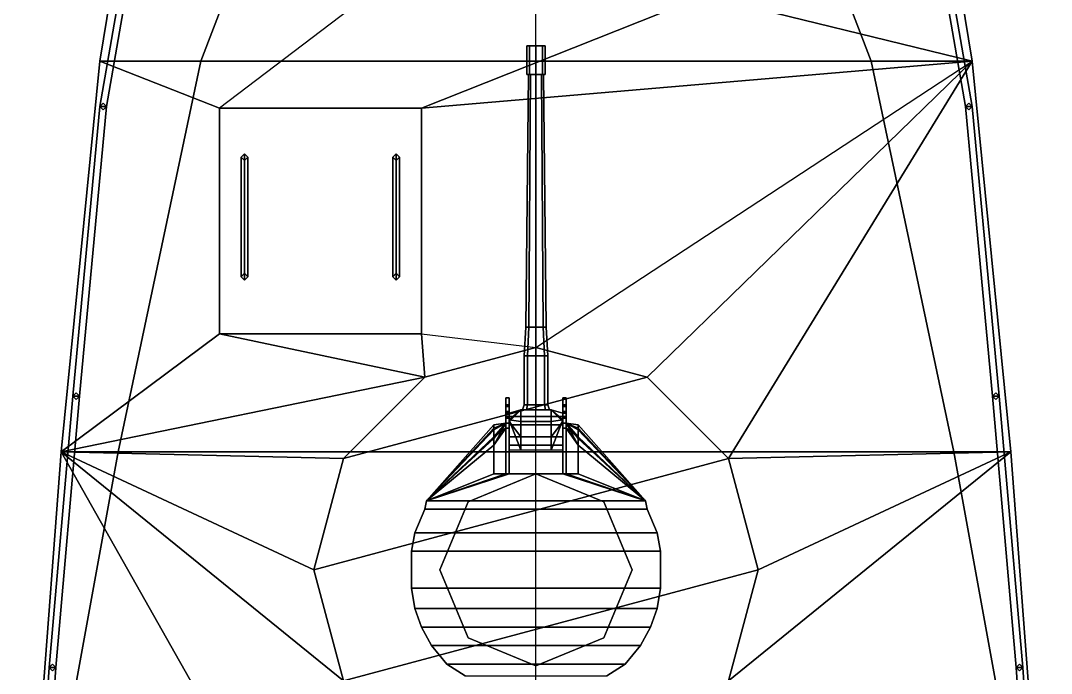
# Model space of a CAD drawing. Header units: millimetres. Extents: x -3.3 to 3.3, y -16.4 to 28.9.
# Drawn here: x -3.06 to 3.06, y 7.71 to 11.59 of the extents above; entities that cross this region are included whole.
import ezdxf

# ---------------------------------------------------------------- set-up
doc = ezdxf.new("R2010")
doc.units = ezdxf.units.MM
for name, color, linetype in [('0_2', 7, 'Continuous'), ('gun', 1, 'Continuous'), ('railings', 6, 'Continuous'), ('sleeve', 5, 'Continuous'), ('superstructure', 3, 'Continuous'), ('turret', 2, 'Continuous')]:
    doc.layers.add(name, color=color, linetype=linetype)

msp = doc.modelspace()

# ---------------------------------------------------------------- linework, layer by layer
for points in [[(1.99, 11.35), (0, 11.35, -0.65), (0, 12.63, -0.59), (1.5, 12.63)], [(1, 11.74, 2.54), (2.59, 11.35, 2.54), (2.38, 12.63, 2.54), (1, 12.63, 2.54)], [(2.59, 11.35, 0.58), (1.99, 11.35), (1.5, 12.63), (2.38, 12.63, 0.88)], [(2.59, 11.35, 2.54), (2.59, 11.35, 0.58), (2.38, 12.63, 0.88), (2.38, 12.63, 2.54)], [(-0.68, 11.07, 2.534), (1, 11.74, 2.54), (-1, 11.74, 2.54), (-1.88, 11.07, 2.534)], [(-0.68, 11.07, 2.534), (2.59, 11.35, 2.54), (2.59, 11.35, 2.54), (1, 11.74, 2.54)], [(-0.68, 9.73, 2.5051), (0, 9.65, 2.5034), (2.59, 11.35, 2.54), (-0.68, 11.07, 2.534)], [(2.48, 9.03), (0, 9.03, -0.69), (0, 11.35, -0.65), (1.99, 11.35)], [(2.82, 9.03, 0.18), (2.48, 9.03), (1.99, 11.35), (2.59, 11.35, 0.58)], [(2.82, 9.03, 2.49), (2.82, 9.03, 0.18), (2.59, 11.35, 0.58), (2.59, 11.35, 2.54)], [(-1.88, 11.07, 2.534), (-1.88, 9.73, 2.5051), (-1.88, 9.73, 2.71), (-1.88, 11.07, 2.71)], [(-0.68, 11.07, 2.71), (-0.68, 11.07, 2.534), (-1.88, 11.07, 2.534), (-1.88, 11.07, 2.71)], [(-1.88, 11.07, 2.71), (-1.88, 9.73, 2.71), (-0.68, 9.73, 2.71), (-0.68, 11.07, 2.71)], [(-0.68, 9.73, 2.71), (-0.68, 9.73, 2.5051), (-0.68, 11.07, 2.534), (-0.68, 11.07, 2.71)], [(-1.73, 10.8, 2.71), (-1.75, 10.78, 2.71), (-1.75, 10.78, 2.81), (-1.73, 10.8, 2.83)], [(-1.73, 10.8, 2.83), (-1.75, 10.78, 2.81), (-1.75, 10.07, 2.81), (-1.73, 10.05, 2.83)], [(-1.75, 10.78, 2.71), (-1.73, 10.76, 2.71), (-1.73, 10.76, 2.79), (-1.75, 10.78, 2.81)], [(-1.75, 10.78, 2.81), (-1.73, 10.76, 2.79), (-1.73, 10.09, 2.79), (-1.75, 10.07, 2.81)], [(-1.71, 10.78, 2.71), (-1.73, 10.8, 2.71), (-1.73, 10.8, 2.83), (-1.71, 10.78, 2.81)], [(-1.71, 10.78, 2.81), (-1.73, 10.8, 2.83), (-1.73, 10.05, 2.83), (-1.71, 10.07, 2.81)], [(-1.73, 10.76, 2.71), (-1.71, 10.78, 2.71), (-1.71, 10.78, 2.81), (-1.73, 10.76, 2.79)], [(-1.73, 10.76, 2.79), (-1.71, 10.78, 2.81), (-1.71, 10.07, 2.81), (-1.73, 10.09, 2.79)], [(-0.83, 10.8, 2.83), (-0.85, 10.78, 2.81), (-0.85, 10.07, 2.81), (-0.83, 10.05, 2.83)], [(-0.83, 10.8, 2.71), (-0.85, 10.78, 2.71), (-0.85, 10.78, 2.81), (-0.83, 10.8, 2.83)], [(-0.85, 10.78, 2.81), (-0.83, 10.76, 2.79), (-0.83, 10.09, 2.79), (-0.85, 10.07, 2.81)], [(-0.85, 10.78, 2.71), (-0.83, 10.76, 2.71), (-0.83, 10.76, 2.79), (-0.85, 10.78, 2.81)], [(-0.81, 10.78, 2.81), (-0.83, 10.8, 2.83), (-0.83, 10.05, 2.83), (-0.81, 10.07, 2.81)], [(-0.81, 10.78, 2.71), (-0.83, 10.8, 2.71), (-0.83, 10.8, 2.83), (-0.81, 10.78, 2.81)], [(-0.83, 10.76, 2.79), (-0.81, 10.78, 2.81), (-0.81, 10.07, 2.81), (-0.83, 10.09, 2.79)], [(-0.83, 10.76, 2.71), (-0.81, 10.78, 2.71), (-0.81, 10.78, 2.81), (-0.83, 10.76, 2.79)], [(-1.73, 10.09, 2.71), (-1.75, 10.07, 2.71), (-1.75, 10.07, 2.81), (-1.73, 10.09, 2.79)], [(-1.75, 10.07, 2.71), (-1.73, 10.05, 2.71), (-1.73, 10.05, 2.83), (-1.75, 10.07, 2.81)], [(-1.71, 10.07, 2.71), (-1.73, 10.09, 2.71), (-1.73, 10.09, 2.79), (-1.71, 10.07, 2.81)], [(-1.73, 10.05, 2.71), (-1.71, 10.07, 2.71), (-1.71, 10.07, 2.81), (-1.73, 10.05, 2.83)], [(-0.83, 10.09, 2.71), (-0.85, 10.07, 2.71), (-0.85, 10.07, 2.81), (-0.83, 10.09, 2.79)], [(-0.85, 10.07, 2.71), (-0.83, 10.05, 2.71), (-0.83, 10.05, 2.83), (-0.85, 10.07, 2.81)], [(-0.81, 10.07, 2.71), (-0.83, 10.09, 2.71), (-0.83, 10.09, 2.79), (-0.81, 10.07, 2.81)], [(-0.83, 10.05, 2.71), (-0.81, 10.07, 2.71), (-0.81, 10.07, 2.81), (-0.83, 10.05, 2.83)], [(-1.88, 9.73, 2.71), (-1.88, 9.73, 2.5051), (-0.68, 9.73, 2.5051), (-0.68, 9.73, 2.71)], [(3.06, 5.84), (0, 5.84, -0.75), (0, 9.03, -0.69), (2.48, 9.03)], [(3.06, 5.84), (3.06, 5.84), (2.48, 9.03), (2.82, 9.03, 0.18)], [(3.06, 5.84, 2.44), (3.06, 5.84), (2.82, 9.03, 0.18), (2.82, 9.03, 2.49)]]:
    msp.add_3dface(points)
at = {"layer": '0_2'}
for points in [[(-2.59, 11.35, 0.58), (-1.99, 11.35), (-1.5, 12.63), (-2.38, 12.63, 0.88)], [(-2.59, 11.35, 2.54), (-2.59, 11.35, 0.58), (-2.38, 12.63, 0.88), (-2.38, 12.63, 2.54)], [(-1.88, 11.07, 2.534), (-2.59, 11.35, 2.54), (-2.38, 12.63, 2.54), (-1, 11.74, 2.54)], [(-1.99, 11.35), (0, 11.35, -0.65), (0, 12.63, -0.59), (-1.5, 12.63)], [(-2.82, 9.03, 0.18), (-2.48, 9.03), (-1.99, 11.35), (-2.59, 11.35, 0.58)], [(-2.82, 9.03, 2.49), (-2.82, 9.03, 0.18), (-2.59, 11.35, 0.58), (-2.59, 11.35, 2.54)], [(-1.88, 9.73, 2.5051), (-2.82, 9.03, 2.49), (-2.59, 11.35, 2.54), (-1.88, 11.07, 2.534)], [(-2.48, 9.03), (0, 9.03, -0.69), (0, 11.35, -0.65), (-1.99, 11.35)], [(2.59, 11.35, 2.54), (0.66, 9.4732, 2.4996), (0, 9.65, 2.5034), (2.59, 11.35, 2.54)], [(2.59, 11.35, 2.54), (1.1432, 8.99, 2.4894), (0.66, 9.4732, 2.4996), (2.59, 11.35, 2.54)], [(2.59, 11.35, 2.54), (2.82, 9.03, 2.49), (1.1432, 8.99, 2.4894), (2.59, 11.35, 2.54)], [(-0.66, 9.4732, 2.4996), (-2.82, 9.03, 2.49), (-1.88, 9.73, 2.5051), (-0.66, 9.4732, 2.4996)], [(-0.66, 9.4732, 2.4996), (-1.88, 9.73, 2.5051), (-0.68, 9.73, 2.5051), (-0.66, 9.4732, 2.4996)], [(0, 9.65, 2.5034), (-0.66, 9.4732, 2.4996), (-0.68, 9.73, 2.5051), (0, 9.65, 2.5034)], [(-1.1432, 8.99, 2.4894), (-2.82, 9.03, 2.49), (-0.66, 9.4732, 2.4996), (-1.1432, 8.99, 2.4894)], [(-3.06, 5.84), (0, 5.84, -0.75), (0, 9.03, -0.69), (-2.48, 9.03)], [(-3.06, 5.84, 2.44), (-3.06, 5.84), (-2.82, 9.03, 0.18), (-2.82, 9.03, 2.49)], [(-3.06, 5.84), (-3.06, 5.84), (-2.48, 9.03), (-2.82, 9.03, 0.18)], [(-0.49, 4.91, 2.4262), (-3.06, 5.84, 2.44), (-2.82, 9.03, 2.49), (-0.49, 4.91, 2.4262)], [(-0.49, 4.91, 2.4262), (-2.82, 9.03, 2.49), (-1.1432, 7.67, 2.4687), (-0.49, 4.91, 2.4262)], [(-1.1432, 7.67, 2.4687), (-2.82, 9.03, 2.49), (-1.32, 8.33, 2.479), (-1.1432, 7.67, 2.4687)], [(-1.32, 8.33, 2.479), (-2.82, 9.03, 2.49), (-1.1432, 8.99, 2.4894), (-1.32, 8.33, 2.479)], [(1.1432, 8.99, 2.4894), (2.82, 9.03, 2.49), (1.32, 8.33, 2.479), (1.1432, 8.99, 2.4894)], [(1.32, 8.33, 2.479), (2.82, 9.03, 2.49), (1.1432, 7.67, 2.4687), (1.32, 8.33, 2.479)], [(1.1432, 7.67, 2.4687), (2.82, 9.03, 2.49), (3.06, 5.84, 2.44), (1.1432, 7.67, 2.4687)]]:
    msp.add_3dface(points, dxfattribs=at)
at = {"layer": 'gun'}
for points in [[(-0.0389, 11.44, 3.8089), (-0.055, 11.44, 3.77), (-0.055, 11.27, 3.77), (-0.0389, 11.27, 3.8089)], [(-0.055, 11.44, 3.77), (-0.0389, 11.44, 3.7311), (-0.0389, 11.27, 3.7311), (-0.055, 11.27, 3.77)], [(0.0389, 11.44, 3.8089), (-0.055, 11.44, 3.77), (-0.0389, 11.44, 3.8089), (0, 11.44, 3.825)], [(0.055, 11.44, 3.77), (-0.0389, 11.44, 3.7311), (-0.055, 11.44, 3.77), (0.0389, 11.44, 3.8089)], [(0, 11.44, 3.825), (-0.0389, 11.44, 3.8089), (-0.0389, 11.27, 3.8089), (0, 11.27, 3.825)], [(-0.0389, 11.44, 3.7311), (0, 11.44, 3.715), (0, 11.27, 3.715), (-0.0389, 11.27, 3.7311)], [(0.0389, 11.44, 3.7311), (0, 11.44, 3.715), (-0.0389, 11.44, 3.7311), (0.055, 11.44, 3.77)], [(0.0389, 11.44, 3.8089), (0, 11.44, 3.825), (0, 11.27, 3.825), (0.0389, 11.27, 3.8089)], [(0, 11.44, 3.715), (0.0389, 11.44, 3.7311), (0.0389, 11.27, 3.7311), (0, 11.27, 3.715)], [(0.055, 11.44, 3.77), (0.0389, 11.44, 3.8089), (0.0389, 11.27, 3.8089), (0.055, 11.27, 3.77)], [(0.0389, 11.44, 3.7311), (0.055, 11.44, 3.77), (0.055, 11.27, 3.77), (0.0389, 11.27, 3.7311)], [(-0.0424, 9.77, 3.7276), (-0.06, 9.77, 3.77), (-0.045, 11.27, 3.77), (-0.0318, 11.27, 3.7382)], [(-0.06, 9.77, 3.77), (-0.0424, 9.77, 3.8124), (-0.0318, 11.27, 3.8018), (-0.045, 11.27, 3.77)], [(-0.055, 11.27, 3.77), (-0.0389, 11.27, 3.7311), (-0.0318, 11.27, 3.7382), (-0.045, 11.27, 3.77)], [(-0.0389, 11.27, 3.8089), (-0.055, 11.27, 3.77), (-0.045, 11.27, 3.77), (-0.0318, 11.27, 3.8018)], [(0, 9.77, 3.71), (-0.0424, 9.77, 3.7276), (-0.0318, 11.27, 3.7382), (0, 11.27, 3.725)], [(-0.0424, 9.77, 3.8124), (0, 9.77, 3.83), (0, 11.27, 3.815), (-0.0318, 11.27, 3.8018)], [(0, 11.27, 3.825), (-0.0389, 11.27, 3.8089), (-0.0318, 11.27, 3.8018), (0, 11.27, 3.815)], [(-0.0389, 11.27, 3.7311), (0, 11.27, 3.715), (0, 11.27, 3.725), (-0.0318, 11.27, 3.7382)], [(0.0424, 9.77, 3.7276), (0, 9.77, 3.71), (0, 11.27, 3.725), (0.0318, 11.27, 3.7382)], [(0, 9.77, 3.83), (0.0424, 9.77, 3.8124), (0.0318, 11.27, 3.8018), (0, 11.27, 3.815)], [(0.0389, 11.27, 3.8089), (0, 11.27, 3.825), (0, 11.27, 3.815), (0.0318, 11.27, 3.8018)], [(0, 11.27, 3.715), (0.0389, 11.27, 3.7311), (0.0318, 11.27, 3.7382), (0, 11.27, 3.725)], [(0.06, 9.77, 3.77), (0.0424, 9.77, 3.7276), (0.0318, 11.27, 3.7382), (0.045, 11.27, 3.77)], [(0.0424, 9.77, 3.8124), (0.06, 9.77, 3.77), (0.045, 11.27, 3.77), (0.0318, 11.27, 3.8018)], [(0.055, 11.27, 3.77), (0.0389, 11.27, 3.8089), (0.0318, 11.27, 3.8018), (0.045, 11.27, 3.77)], [(0.0389, 11.27, 3.7311), (0.055, 11.27, 3.77), (0.045, 11.27, 3.77), (0.0318, 11.27, 3.7382)], [(-0.0495, 9.6, 3.7205), (-0.07, 9.6, 3.77), (-0.06, 9.77, 3.77), (-0.0424, 9.77, 3.7276)], [(-0.07, 9.6, 3.77), (-0.0495, 9.6, 3.8195), (-0.0424, 9.77, 3.8124), (-0.06, 9.77, 3.77)], [(0, 9.6, 3.7), (-0.0495, 9.6, 3.7205), (-0.0424, 9.77, 3.7276), (0, 9.77, 3.71)], [(-0.0495, 9.6, 3.8195), (0, 9.6, 3.84), (0, 9.77, 3.83), (-0.0424, 9.77, 3.8124)], [(0.0495, 9.6, 3.7205), (0, 9.6, 3.7), (0, 9.77, 3.71), (0.0424, 9.77, 3.7276)], [(0, 9.6, 3.84), (0.0495, 9.6, 3.8195), (0.0424, 9.77, 3.8124), (0, 9.77, 3.83)], [(0.07, 9.6, 3.77), (0.0495, 9.6, 3.7205), (0.0424, 9.77, 3.7276), (0.06, 9.77, 3.77)], [(0.0495, 9.6, 3.8195), (0.07, 9.6, 3.77), (0.06, 9.77, 3.77), (0.0424, 9.77, 3.8124)], [(-0.0495, 9.6, 3.8195), (-0.07, 9.6, 3.77), (-0.07, 9.31, 3.77), (-0.0495, 9.31, 3.8195)], [(-0.07, 9.6, 3.77), (-0.0495, 9.6, 3.7205), (-0.0495, 9.31, 3.7205), (-0.07, 9.31, 3.77)], [(0, 9.6, 3.84), (-0.0495, 9.6, 3.8195), (-0.0495, 9.31, 3.8195), (0, 9.31, 3.84)], [(-0.0495, 9.6, 3.7205), (0, 9.6, 3.7), (0, 9.31, 3.7), (-0.0495, 9.31, 3.7205)], [(0.0495, 9.6, 3.8195), (0, 9.6, 3.84), (0, 9.31, 3.84), (0.0495, 9.31, 3.8195)], [(0, 9.6, 3.7), (0.0495, 9.6, 3.7205), (0.0495, 9.31, 3.7205), (0, 9.31, 3.7)], [(0.07, 9.6, 3.77), (0.0495, 9.6, 3.8195), (0.0495, 9.31, 3.8195), (0.07, 9.31, 3.77)], [(0.0495, 9.6, 3.7205), (0.07, 9.6, 3.77), (0.07, 9.31, 3.77), (0.0495, 9.31, 3.7205)]]:
    msp.add_3dface(points, dxfattribs=at)
at = {"layer": 'railings'}
for points in [[(-2.19, 13.15, 3.45), (-2.55, 11.08, 3.43), (-2.59, 11.08, 3.43), (-2.23, 13.15, 3.45)], [(-2.23, 13.15, 3.45), (-2.59, 11.08, 3.43), (-2.55, 11.08, 3.43), (-2.19, 13.15, 3.45)], [(2.23, 13.15, 3.45), (2.59, 11.08, 3.43), (2.55, 11.08, 3.43), (2.19, 13.15, 3.45)], [(2.19, 13.15, 3.45), (2.55, 11.08, 3.43), (2.59, 11.08, 3.43), (2.23, 13.15, 3.45)], [(-2.59, 11.08, 3.43), (-2.75, 9.36, 3.39), (-2.71, 9.36, 3.39), (-2.55, 11.08, 3.43)], [(-2.55, 11.08, 3.43), (-2.71, 9.36, 3.39), (-2.75, 9.36, 3.39), (-2.59, 11.08, 3.43)], [(-2.59, 11.08, 3.43), (-2.57, 11.1, 3.43), (-2.57, 11.1, 2.53), (-2.59, 11.08, 2.53)], [(-2.57, 11.06, 3.43), (-2.59, 11.08, 3.43), (-2.59, 11.08, 2.53), (-2.57, 11.06, 2.53)], [(-2.57, 11.1, 3.43), (-2.55, 11.08, 3.43), (-2.55, 11.08, 2.53), (-2.57, 11.1, 2.53)], [(-2.55, 11.08, 3.43), (-2.57, 11.06, 3.43), (-2.57, 11.06, 2.53), (-2.55, 11.08, 2.53)], [(2.57, 11.1, 2.53), (2.55, 11.08, 2.53), (2.55, 11.08, 3.43), (2.57, 11.1, 3.43)], [(2.55, 11.08, 2.53), (2.57, 11.06, 2.53), (2.57, 11.06, 3.43), (2.55, 11.08, 3.43)], [(2.55, 11.08, 3.43), (2.71, 9.36, 3.39), (2.75, 9.36, 3.39), (2.59, 11.08, 3.43)], [(2.59, 11.08, 3.43), (2.75, 9.36, 3.39), (2.71, 9.36, 3.39), (2.55, 11.08, 3.43)], [(2.59, 11.08, 2.53), (2.57, 11.1, 2.53), (2.57, 11.1, 3.43), (2.59, 11.08, 3.43)], [(2.57, 11.06, 2.53), (2.59, 11.08, 2.53), (2.59, 11.08, 3.43), (2.57, 11.06, 3.43)], [(-2.75, 9.36, 3.39), (-2.73, 9.38, 3.39), (-2.73, 9.38, 2.49), (-2.75, 9.36, 2.49)], [(-2.73, 9.38, 3.39), (-2.71, 9.36, 3.39), (-2.71, 9.36, 2.49), (-2.73, 9.38, 2.49)], [(2.73, 9.38, 2.49), (2.71, 9.36, 2.49), (2.71, 9.36, 3.39), (2.73, 9.38, 3.39)], [(2.75, 9.36, 2.49), (2.73, 9.38, 2.49), (2.73, 9.38, 3.39), (2.75, 9.36, 3.39)], [(-2.71, 9.36, 3.39), (-2.85, 7.75, 3.37), (-2.89, 7.75, 3.37), (-2.75, 9.36, 3.39)], [(-2.75, 9.36, 3.39), (-2.89, 7.75, 3.37), (-2.85, 7.75, 3.37), (-2.71, 9.36, 3.39)], [(-2.73, 9.34, 3.39), (-2.75, 9.36, 3.39), (-2.75, 9.36, 2.49), (-2.73, 9.34, 2.49)], [(-2.71, 9.36, 3.39), (-2.73, 9.34, 3.39), (-2.73, 9.34, 2.49), (-2.71, 9.36, 2.49)], [(2.71, 9.36, 2.49), (2.73, 9.34, 2.49), (2.73, 9.34, 3.39), (2.71, 9.36, 3.39)], [(2.75, 9.36, 3.39), (2.89, 7.75, 3.37), (2.85, 7.75, 3.37), (2.71, 9.36, 3.39)], [(2.71, 9.36, 3.39), (2.85, 7.75, 3.37), (2.89, 7.75, 3.37), (2.75, 9.36, 3.39)], [(2.73, 9.34, 2.49), (2.75, 9.36, 2.49), (2.75, 9.36, 3.39), (2.73, 9.34, 3.39)], [(-2.89, 7.75, 3.37), (-3.02, 5.88, 3.34), (-2.98, 5.88, 3.34), (-2.85, 7.75, 3.37)], [(-2.85, 7.75, 3.37), (-2.98, 5.88, 3.34), (-3.02, 5.88, 3.34), (-2.89, 7.75, 3.37)], [(-2.89, 7.75, 3.37), (-2.87, 7.77, 3.37), (-2.87, 7.77, 2.47), (-2.89, 7.75, 2.47)], [(-2.87, 7.73, 3.37), (-2.89, 7.75, 3.37), (-2.89, 7.75, 2.47), (-2.87, 7.73, 2.47)], [(-2.87, 7.77, 3.37), (-2.85, 7.75, 3.37), (-2.85, 7.75, 2.47), (-2.87, 7.77, 2.47)], [(-2.85, 7.75, 3.37), (-2.87, 7.73, 3.37), (-2.87, 7.73, 2.47), (-2.85, 7.75, 2.47)], [(2.87, 7.77, 2.47), (2.85, 7.75, 2.47), (2.85, 7.75, 3.37), (2.87, 7.77, 3.37)], [(2.85, 7.75, 2.47), (2.87, 7.73, 2.47), (2.87, 7.73, 3.37), (2.85, 7.75, 3.37)], [(2.85, 7.75, 3.37), (2.98, 5.88, 3.34), (3.02, 5.88, 3.34), (2.89, 7.75, 3.37)], [(2.89, 7.75, 3.37), (3.02, 5.88, 3.34), (2.98, 5.88, 3.34), (2.85, 7.75, 3.37)], [(2.89, 7.75, 2.47), (2.87, 7.77, 2.47), (2.87, 7.77, 3.37), (2.89, 7.75, 3.37)], [(2.87, 7.73, 2.47), (2.89, 7.75, 2.47), (2.89, 7.75, 3.37), (2.87, 7.73, 3.37)]]:
    msp.add_3dface(points, dxfattribs=at)
at = {"layer": 'sleeve'}
for points in [[(-0.0495, 9.31, 3.8195), (-0.07, 9.31, 3.77), (-0.08, 9.28, 3.77), (-0.0566, 9.28, 3.8266)], [(-0.07, 9.31, 3.77), (-0.0495, 9.31, 3.7205), (-0.0566, 9.28, 3.7134), (-0.08, 9.28, 3.77)], [(0, 9.31, 3.84), (-0.0495, 9.31, 3.8195), (-0.0566, 9.28, 3.8266), (0, 9.28, 3.85)], [(-0.0495, 9.31, 3.7205), (0, 9.31, 3.7), (0, 9.28, 3.69), (-0.0566, 9.28, 3.7134)], [(0.0495, 9.31, 3.8195), (0, 9.31, 3.84), (0, 9.28, 3.85), (0.0566, 9.28, 3.8266)], [(0, 9.31, 3.7), (0.0495, 9.31, 3.7205), (0.0566, 9.28, 3.7134), (0, 9.28, 3.69)], [(0.07, 9.31, 3.77), (0.0495, 9.31, 3.8195), (0.0566, 9.28, 3.8266), (0.08, 9.28, 3.77)], [(0.0495, 9.31, 3.7205), (0.07, 9.31, 3.77), (0.08, 9.28, 3.77), (0.0566, 9.28, 3.7134)], [(-0.09, 9.12, 4.03), (-0.09, 9.28, 3.9), (-0.16, 9.21, 3.93)], [(-0.16, 9.21, 3.93), (-0.09, 9.28, 3.9), (-0.16, 9.26, 3.81)], [(-0.09, 9.28, 3.68), (-0.09, 9.28, 3.68), (-0.16, 9.22, 3.68), (-0.16, 9.26, 3.81)], [(-0.16, 9.26, 3.81), (-0.09, 9.28, 3.9), (-0.09, 9.28, 3.68)], [(-0.09, 9.28, 3.68), (-0.09, 9.21, 3.64), (-0.16, 9.22, 3.68)], [(0.09, 9.28, 3.9), (0.09, 9.28, 3.68), (-0.09, 9.28, 3.68), (-0.09, 9.28, 3.9)], [(0.09, 9.12, 4.03), (0.09, 9.28, 3.9), (-0.09, 9.28, 3.9), (-0.09, 9.12, 4.03)], [(0.09, 9.28, 3.68), (0.09, 9.21, 3.64), (-0.09, 9.21, 3.64), (-0.09, 9.28, 3.68)], [(0.16, 9.21, 3.93), (0.16, 9.26, 3.81), (0.09, 9.28, 3.9)], [(0.16, 9.26, 3.81), (0.16, 9.22, 3.68), (0.09, 9.28, 3.68)], [(0.16, 9.21, 3.93), (0.16, 9.21, 3.93), (0.09, 9.28, 3.9), (0.09, 9.12, 4.03)], [(0.16, 9.26, 3.81), (0.16, 9.26, 3.81), (0.09, 9.28, 3.68), (0.09, 9.28, 3.9)], [(0.16, 9.22, 3.68), (0.16, 9.22, 3.68), (0.09, 9.21, 3.64), (0.09, 9.28, 3.68)], [(-0.16, 9.22, 3.68), (-0.09, 9.04, 3.63), (-0.16, 9.04, 3.63), (-0.16, 9.22, 3.68)], [(-0.09, 9.21, 3.64), (-0.09, 9.04, 3.63), (-0.16, 9.22, 3.68)], [(-0.09, 9.12, 4.03), (-0.16, 9.21, 3.93), (-0.16, 9.21, 3.93), (-0.16, 9.12, 4.03)], [(0.09, 9.21, 3.64), (0.09, 9.04, 3.63), (-0.09, 9.04, 3.63), (-0.09, 9.21, 3.64)], [(0.16, 9.22, 3.68), (0.16, 9.22, 3.68), (0.09, 9.04, 3.63), (0.09, 9.21, 3.64)], [(0.16, 9.22, 3.68), (0.16, 9.22, 3.68), (0.16, 9.04, 3.63), (0.09, 9.04, 3.63)], [(0.16, 9.12, 4.03), (0.16, 9.21, 3.93), (0.09, 9.12, 4.03)], [(0.16, 9.03, 4.03), (0.16, 9.12, 4.03), (-0.16, 9.12, 4.03), (-0.16, 9.03, 4.03)]]:
    msp.add_3dface(points, dxfattribs=at)
at = {"layer": 'superstructure'}
for points in [[(0, 9.65, 3.47), (-0.66, 9.4732, 3.47), (-1.1432, 8.99, 3.47), (0.66, 9.4732, 3.47)], [(0, 9.65, 2.5034), (-0.66, 9.4732, 2.4996), (-0.66, 9.4732, 3.47), (0, 9.65, 3.47)], [(0.66, 9.4732, 2.4996), (0, 9.65, 2.5034), (0, 9.65, 3.47), (0.66, 9.4732, 3.47)], [(0.66, 9.4732, 3.47), (-1.1432, 8.99, 3.47), (-1.32, 8.33, 3.47), (1.1432, 8.99, 3.47)], [(-0.66, 9.4732, 2.4996), (-1.1432, 8.99, 2.4894), (-1.1432, 8.99, 3.47), (-0.66, 9.4732, 3.47)], [(1.1432, 8.99, 2.4894), (0.66, 9.4732, 2.4996), (0.66, 9.4732, 3.47), (1.1432, 8.99, 3.47)], [(-1.1432, 8.99, 2.4894), (-1.32, 8.33, 2.479), (-1.32, 8.33, 3.47), (-1.1432, 8.99, 3.47)], [(1.1432, 8.99, 3.47), (-1.32, 8.33, 3.47), (-1.1432, 7.67, 3.47), (1.32, 8.33, 3.47)], [(1.32, 8.33, 2.479), (1.1432, 8.99, 2.4894), (1.1432, 8.99, 3.47), (1.32, 8.33, 3.47)], [(-1.32, 8.33, 2.479), (-1.1432, 7.67, 2.4687), (-1.1432, 7.67, 3.47), (-1.32, 8.33, 3.47)], [(1.32, 8.33, 3.47), (-1.1432, 7.67, 3.47), (-0.66, 7.1868, 3.47), (1.1432, 7.67, 3.47)], [(1.1432, 7.67, 2.4687), (1.32, 8.33, 2.479), (1.32, 8.33, 3.47), (1.1432, 7.67, 3.47)]]:
    msp.add_3dface(points, dxfattribs=at)
at = {"layer": 'turret'}
for points in [[(-0.16, 9.35, 3.97), (-0.18, 9.35, 3.97), (-0.18, 9.31, 4.08), (-0.16, 9.31, 4.08)], [(-0.16, 9.35, 3.94), (-0.18, 9.35, 3.94), (-0.18, 9.35, 3.97), (-0.16, 9.35, 3.97)], [(-0.16, 9.31, 3.86), (-0.18, 9.31, 3.86), (-0.18, 9.35, 3.94), (-0.16, 9.35, 3.94)], [(-0.18, 9.35, 3.97), (-0.18, 9.35, 3.94), (-0.18, 9.31, 3.86), (-0.18, 9.31, 4.08)], [(-0.16, 9.31, 4.08), (-0.18, 9.31, 4.08), (-0.18, 9.24, 4.12), (-0.16, 9.24, 4.12)], [(-0.16, 9.27, 3.84), (-0.18, 9.27, 3.84), (-0.18, 9.31, 3.86), (-0.16, 9.31, 3.86)], [(-0.18, 9.31, 4.08), (-0.18, 9.31, 3.86), (-0.18, 9.27, 3.84), (-0.18, 9.24, 4.12)], [(-0.16, 9.35, 3.94), (-0.16, 9.35, 3.97), (-0.16, 9.31, 4.08), (-0.16, 9.31, 3.86)], [(-0.16, 9.31, 3.86), (-0.16, 9.31, 4.08), (-0.16, 9.24, 4.12), (-0.16, 9.27, 3.84)], [(0.16, 9.35, 3.97), (0.16, 9.35, 3.94), (0.16, 9.31, 3.86), (0.16, 9.31, 4.08)], [(0.18, 9.31, 3.86), (0.16, 9.31, 3.86), (0.16, 9.35, 3.94), (0.18, 9.35, 3.94)], [(0.18, 9.35, 3.94), (0.16, 9.35, 3.94), (0.16, 9.35, 3.97), (0.18, 9.35, 3.97)], [(0.18, 9.35, 3.97), (0.16, 9.35, 3.97), (0.16, 9.31, 4.08), (0.18, 9.31, 4.08)], [(0.16, 9.31, 4.08), (0.16, 9.31, 3.86), (0.16, 9.27, 3.84), (0.16, 9.24, 4.12)], [(0.18, 9.31, 4.08), (0.16, 9.31, 4.08), (0.16, 9.24, 4.12), (0.18, 9.24, 4.12)], [(0.18, 9.27, 3.84), (0.16, 9.27, 3.84), (0.16, 9.31, 3.86), (0.18, 9.31, 3.86)], [(0.18, 9.35, 3.94), (0.18, 9.35, 3.97), (0.18, 9.31, 4.08), (0.18, 9.31, 3.86)], [(0.18, 9.31, 3.86), (0.18, 9.31, 4.08), (0.18, 9.24, 4.12), (0.18, 9.27, 3.84)], [(-0.16, 9.3, 3.73), (-0.18, 9.3, 3.73), (-0.18, 9.27, 3.81), (-0.16, 9.27, 3.81)], [(-0.16, 9.3, 3.7), (-0.18, 9.3, 3.7), (-0.18, 9.3, 3.73), (-0.16, 9.3, 3.73)], [(-0.16, 9.26, 3.65), (-0.18, 9.26, 3.65), (-0.18, 9.3, 3.7), (-0.16, 9.3, 3.7)], [(-0.18, 9.23, 3.63), (-0.18, 9.27, 3.81), (-0.18, 9.3, 3.73), (-0.18, 9.26, 3.65)], [(-0.18, 9.26, 3.65), (-0.18, 9.3, 3.73), (-0.18, 9.3, 3.7)], [(-0.16, 9.27, 3.81), (-0.18, 9.27, 3.81), (-0.18, 9.27, 3.84), (-0.16, 9.27, 3.84)], [(-0.18, 9.27, 3.84), (-0.18, 9.27, 3.81), (-0.18, 9.23, 3.63), (-0.18, 9.24, 4.12)], [(-0.16, 9.23, 3.63), (-0.18, 9.23, 3.63), (-0.18, 9.26, 3.65), (-0.16, 9.26, 3.65)], [(-0.16, 9.26, 3.65), (-0.16, 9.3, 3.73), (-0.16, 9.27, 3.81), (-0.16, 9.23, 3.63)], [(-0.16, 9.3, 3.7), (-0.16, 9.3, 3.7), (-0.16, 9.3, 3.73), (-0.16, 9.26, 3.65)], [(-0.16, 9.27, 3.81), (-0.16, 9.27, 3.84), (-0.16, 9.24, 4.12), (-0.16, 9.24, 3.81)], [(-0.16, 9.24, 3.81), (-0.16, 9.2, 3.63), (-0.16, 9.23, 3.63), (-0.16, 9.27, 3.81)], [(0.16, 9.23, 3.63), (0.16, 9.27, 3.81), (0.16, 9.3, 3.73), (0.16, 9.26, 3.65)], [(0.16, 9.26, 3.65), (0.16, 9.3, 3.73), (0.16, 9.3, 3.7)], [(0.18, 9.26, 3.65), (0.16, 9.26, 3.65), (0.16, 9.3, 3.7), (0.18, 9.3, 3.7)], [(0.18, 9.3, 3.7), (0.16, 9.3, 3.7), (0.16, 9.3, 3.73), (0.18, 9.3, 3.73)], [(0.18, 9.3, 3.73), (0.16, 9.3, 3.73), (0.16, 9.27, 3.81), (0.18, 9.27, 3.81)], [(0.18, 9.27, 3.81), (0.16, 9.27, 3.81), (0.16, 9.27, 3.84), (0.18, 9.27, 3.84)], [(0.16, 9.27, 3.84), (0.16, 9.27, 3.84), (0.16, 9.24, 3.81), (0.16, 9.24, 4.12)], [(0.16, 9.2, 3.63), (0.16, 9.1902, 3.6898), (0.16, 9.27, 3.81), (0.16, 9.23, 3.63)], [(0.16, 9.27, 3.81), (0.16, 9.1902, 3.6898), (0.16, 9.24, 3.81), (0.16, 9.27, 3.84)], [(0.18, 9.23, 3.63), (0.16, 9.23, 3.63), (0.16, 9.26, 3.65), (0.18, 9.26, 3.65)], [(0.18, 9.26, 3.65), (0.18, 9.3, 3.73), (0.18, 9.27, 3.81), (0.18, 9.23, 3.63)], [(0.18, 9.3, 3.7), (0.18, 9.3, 3.7), (0.18, 9.3, 3.73), (0.18, 9.26, 3.65)], [(0.18, 9.27, 3.81), (0.18, 9.27, 3.84), (0.18, 9.24, 4.12), (0.18, 9.23, 3.63)], [(-0.25, 9.19, 3.83), (-0.65, 8.74, 3.57), (-0.65, 8.74, 4.13), (-0.25, 9.19, 3.96)], [(-0.25, 9.19, 3.96), (-0.65, 8.74, 4.13), (-0.65, 8.74, 4.13), (-0.25, 9.17, 4.03)], [(-0.25, 9.16, 3.74), (-0.65, 8.74, 3.57), (-0.65, 8.74, 3.57), (-0.25, 9.19, 3.83)], [(-0.18, 9.2, 4.12), (-0.25, 9.07, 4.12), (-0.25, 8.9, 4.12), (-0.18, 8.9, 4.12)], [(-0.18, 9.2, 4.12), (-0.25, 9.11, 4.1), (-0.25, 9.07, 4.12), (-0.18, 9.2, 4.12)], [(-0.18, 9.2, 4.12), (-0.25, 9.17, 4.03), (-0.25, 9.11, 4.1), (-0.18, 9.2, 4.12)], [(-0.18, 9.2, 4.12), (-0.25, 9.19, 3.96), (-0.25, 9.17, 4.03), (-0.18, 9.2, 4.12)], [(-0.18, 9.2, 3.63), (-0.25, 9.19, 3.83), (-0.25, 9.19, 3.96), (-0.18, 9.2, 4.12)], [(-0.18, 9.17, 3.59), (-0.25, 9.12, 3.64), (-0.25, 9.12, 3.64), (-0.18, 9.2, 3.63)], [(-0.18, 9.2, 3.63), (-0.25, 9.12, 3.64), (-0.25, 9.12, 3.64), (-0.25, 9.16, 3.74)], [(-0.18, 9.2, 3.63), (-0.25, 9.16, 3.74), (-0.25, 9.16, 3.74), (-0.25, 9.19, 3.83)], [(-0.16, 9.24, 4.12), (-0.18, 9.24, 4.12), (-0.18, 9.2, 4.12), (-0.16, 9.2, 4.12)], [(-0.18, 9.24, 4.12), (-0.18, 9.23, 3.63), (-0.18, 9.2, 3.63), (-0.18, 9.2, 4.12)], [(-0.16, 9.2, 3.63), (-0.18, 9.2, 3.63), (-0.18, 9.23, 3.63), (-0.16, 9.23, 3.63)], [(-0.16, 9.2, 4.12), (-0.18, 9.2, 4.12), (-0.18, 8.9, 4.12), (-0.16, 8.9, 4.12)], [(-0.16, 9.17, 3.59), (-0.18, 9.17, 3.59), (-0.18, 9.2, 3.63), (-0.16, 9.2, 3.63)], [(0.16, 9.1902, 3.9302), (0.16, 9.24, 3.81), (-0.16, 9.24, 3.81), (-0.16, 9.1902, 3.9302)], [(0.16, 9.24, 3.81), (0.16, 9.1902, 3.6898), (-0.16, 9.1902, 3.6898), (-0.16, 9.24, 3.81)], [(-0.16, 9.24, 3.81), (-0.16, 9.24, 4.12), (-0.16, 9.2, 4.12), (-0.16, 9.1902, 3.9302)], [(-0.16, 9.1902, 3.6898), (-0.16, 9.17, 3.59), (-0.16, 9.2, 3.63), (-0.16, 9.24, 3.81)], [(-0.16, 9.1902, 3.9302), (-0.16, 9.2, 4.12), (-0.16, 8.9, 4.12)], [(0.16, 8.9, 4.12), (0.16, 9.1902, 3.9302), (-0.16, 9.1902, 3.9302), (-0.16, 8.9, 4.12)], [(0.16, 9.1902, 3.6898), (0.16, 9.07, 3.64), (-0.16, 9.07, 3.64), (-0.16, 9.1902, 3.6898)], [(-0.16, 9.07, 3.64), (-0.16, 9.17, 3.59), (-0.16, 9.17, 3.59), (-0.16, 9.1902, 3.6898)], [(0.16, 9.24, 4.12), (0.16, 9.24, 3.81), (0.16, 9.1902, 3.9302), (0.16, 9.2, 4.12)], [(0.18, 9.24, 4.12), (0.16, 9.24, 4.12), (0.16, 9.2, 4.12), (0.18, 9.2, 4.12)], [(0.18, 9.2, 3.63), (0.16, 9.2, 3.63), (0.16, 9.23, 3.63), (0.18, 9.23, 3.63)], [(0.18, 9.2, 4.12), (0.16, 9.2, 4.12), (0.16, 8.9, 4.12), (0.18, 8.9, 4.12)], [(0.18, 9.17, 3.59), (0.16, 9.17, 3.59), (0.16, 9.2, 3.63), (0.18, 9.2, 3.63)], [(0.16, 9.2, 4.12), (0.16, 9.1902, 3.9302), (0.16, 8.9, 4.12)], [(0.16, 9.17, 3.59), (0.16, 9.07, 3.64), (0.16, 9.1902, 3.6898), (0.16, 9.2, 3.63)], [(0.18, 9.23, 3.63), (0.18, 9.24, 4.12), (0.18, 9.2, 4.12), (0.18, 9.2, 3.63)], [(0.18, 9.2, 4.12), (0.25, 9.19, 3.96), (0.25, 9.19, 3.83), (0.18, 9.2, 3.63)], [(0.18, 9.2, 3.63), (0.25, 9.12, 3.64), (0.25, 9.12, 3.64), (0.18, 9.17, 3.59)], [(0.25, 9.19, 3.83), (0.25, 9.16, 3.74), (0.25, 9.16, 3.74), (0.18, 9.2, 3.63)], [(0.25, 9.16, 3.74), (0.25, 9.12, 3.64), (0.25, 9.12, 3.64), (0.18, 9.2, 3.63)], [(0.18, 8.9, 4.12), (0.25, 8.9, 4.12), (0.25, 9.07, 4.12), (0.18, 9.2, 4.12)], [(0.25, 9.07, 4.12), (0.25, 9.11, 4.1), (0.25, 9.11, 4.1), (0.18, 9.2, 4.12)], [(0.25, 9.11, 4.1), (0.25, 9.17, 4.03), (0.25, 9.17, 4.03), (0.18, 9.2, 4.12)], [(0.25, 9.17, 4.03), (0.25, 9.19, 3.96), (0.25, 9.19, 3.96), (0.18, 9.2, 4.12)], [(0.25, 9.19, 3.96), (0.65, 8.74, 4.13), (0.65, 8.74, 3.57), (0.25, 9.19, 3.83)], [(0.25, 9.17, 4.03), (0.65, 8.74, 4.13), (0.65, 8.74, 4.13), (0.25, 9.19, 3.96)], [(0.25, 9.19, 3.83), (0.65, 8.74, 3.57), (0.65, 8.74, 3.57), (0.25, 9.16, 3.74)], [(-0.25, 9.17, 4.03), (-0.65, 8.74, 4.13), (-0.65, 8.74, 4.13), (-0.25, 9.11, 4.1)], [(-0.25, 9.12, 3.64), (-0.65, 8.74, 3.57), (-0.65, 8.74, 3.57), (-0.25, 9.16, 3.74)], [(-0.25, 9.07, 3.61), (-0.65, 8.74, 3.57), (-0.65, 8.74, 3.57), (-0.25, 9.12, 3.64)], [(-0.18, 9.17, 3.59), (-0.18, 8.9, 3.59), (-0.25, 8.9, 3.61), (-0.25, 9.07, 3.61)], [(-0.25, 9.07, 3.61), (-0.25, 9.12, 3.64), (-0.25, 9.12, 3.64), (-0.18, 9.17, 3.59)], [(-0.16, 8.9, 3.59), (-0.18, 8.9, 3.59), (-0.18, 9.17, 3.59), (-0.16, 9.17, 3.59)], [(-0.16, 8.9, 3.59), (-0.16, 8.9, 3.59), (-0.16, 9.17, 3.59), (-0.16, 9.07, 3.64)], [(0.18, 8.9, 3.59), (0.16, 8.9, 3.59), (0.16, 9.17, 3.59), (0.18, 9.17, 3.59)], [(0.16, 8.9, 3.59), (0.16, 8.9, 3.59), (0.16, 9.07, 3.64), (0.16, 9.17, 3.59)], [(0.25, 9.12, 3.64), (0.25, 9.07, 3.61), (0.25, 9.07, 3.61), (0.18, 9.17, 3.59)], [(0.18, 9.17, 3.59), (0.25, 9.07, 3.61), (0.25, 8.9, 3.61), (0.18, 8.9, 3.59)], [(0.25, 9.11, 4.1), (0.65, 8.74, 4.13), (0.65, 8.74, 4.13), (0.25, 9.17, 4.03)], [(0.25, 9.16, 3.74), (0.65, 8.74, 3.57), (0.65, 8.74, 3.57), (0.25, 9.12, 3.64)], [(0.25, 9.12, 3.64), (0.65, 8.74, 3.57), (0.65, 8.74, 3.57), (0.25, 9.07, 3.61)], [(-0.25, 9.11, 4.1), (-0.65, 8.74, 4.13), (-0.65, 8.74, 4.13), (-0.25, 9.07, 4.12)], [(-0.25, 9.07, 4.12), (-0.65, 8.74, 4.13), (-0.65, 8.74, 4.13), (-0.25, 8.9, 4.12)], [(-0.25, 8.9, 3.61), (-0.65, 8.74, 3.57), (-0.65, 8.74, 3.57), (-0.25, 9.07, 3.61)], [(0.16, 9.07, 3.64), (0.16, 8.9, 3.59), (-0.16, 8.9, 3.59), (-0.16, 9.07, 3.64)], [(0.25, 9.07, 4.12), (0.65, 8.74, 4.13), (0.65, 8.74, 4.13), (0.25, 9.11, 4.1)], [(0.25, 8.9, 4.12), (0.65, 8.74, 4.13), (0.65, 8.74, 4.13), (0.25, 9.07, 4.12)], [(0.25, 9.07, 3.61), (0.65, 8.74, 3.57), (0.65, 8.74, 3.57), (0.25, 8.9, 3.61)], [(-0.18, 8.9, 4.12), (-0.25, 8.9, 4.12), (-0.65, 8.74, 4.13)], [(-0.16, 8.9, 4.12), (-0.18, 8.9, 4.12), (-0.65, 8.74, 4.13)], [(0.65, 8.74, 4.13), (0.16, 8.9, 4.12), (-0.16, 8.9, 4.12), (-0.65, 8.74, 4.13)], [(0, 8.9, 3.47), (-0.4031, 8.7331, 3.47), (-0.4031, 8.7331, 3.57), (0, 8.9, 3.59)], [(0.4031, 8.7331, 3.47), (0, 8.9, 3.47), (0, 8.9, 3.59), (0.4031, 8.7331, 3.57)], [(0.18, 8.9, 4.12), (0.16, 8.9, 4.12), (0.65, 8.74, 4.13)], [(0.65, 8.74, 4.13), (0.25, 8.9, 4.12), (0.25, 8.9, 4.12), (0.18, 8.9, 4.12)], [(-0.66, 8.69, 4.14), (0.66, 8.69, 4.14), (0.65, 8.74, 4.13), (-0.65, 8.74, 4.13)], [(-0.65, 8.74, 3.57), (-0.66, 8.69, 3.57), (-0.66, 8.69, 4.14), (-0.65, 8.74, 4.13)], [(-0.4031, 8.7331, 3.47), (-0.57, 8.33, 3.47), (-0.57, 8.33, 3.57), (-0.4031, 8.7331, 3.57)], [(0.57, 8.33, 3.47), (0.4031, 8.7331, 3.47), (0.4031, 8.7331, 3.57), (0.57, 8.33, 3.57)], [(0.65, 8.74, 4.13), (0.66, 8.69, 4.14), (0.66, 8.69, 3.57), (0.65, 8.74, 3.57)], [(-0.72, 8.55, 4.17), (0.72, 8.55, 4.17), (0.66, 8.69, 4.14), (-0.66, 8.69, 4.14)], [(-0.66, 8.69, 3.57), (-0.72, 8.55, 3.57), (-0.72, 8.55, 4.17), (-0.66, 8.69, 4.14)], [(0.66, 8.69, 4.14), (0.72, 8.55, 4.17), (0.72, 8.55, 3.57), (0.66, 8.69, 3.57)], [(-0.74, 8.44, 4.19), (0.74, 8.44, 4.19), (0.72, 8.55, 4.17), (-0.72, 8.55, 4.17)], [(-0.72, 8.55, 3.57), (-0.74, 8.44, 3.57), (-0.74, 8.44, 4.19), (-0.72, 8.55, 4.17)], [(0.72, 8.55, 4.17), (0.74, 8.44, 4.19), (0.74, 8.44, 3.57), (0.72, 8.55, 3.57)], [(-0.74, 8.44, 3.57), (-0.74, 8.22, 3.57), (-0.74, 8.22, 4.19), (-0.74, 8.44, 4.19)], [(-0.74, 8.44, 4.19), (-0.74, 8.22, 4.19), (0.74, 8.22, 4.19), (0.74, 8.44, 4.19)], [(0.74, 8.44, 4.19), (0.74, 8.22, 4.19), (0.74, 8.22, 3.57), (0.74, 8.44, 3.57)], [(-0.57, 8.33, 3.47), (-0.4031, 7.9269, 3.47), (-0.4031, 7.9269, 3.57), (-0.57, 8.33, 3.57)], [(0.4031, 7.9269, 3.47), (0.57, 8.33, 3.47), (0.57, 8.33, 3.57), (0.4031, 7.9269, 3.57)], [(-0.72, 8.1, 4.19), (0.72, 8.1, 4.19), (0.74, 8.22, 4.19), (-0.74, 8.22, 4.19)], [(-0.74, 8.22, 3.57), (-0.72, 8.1, 3.57), (-0.72, 8.1, 4.19), (-0.74, 8.22, 4.19)], [(0.74, 8.22, 4.19), (0.72, 8.1, 4.19), (0.72, 8.1, 3.57), (0.74, 8.22, 3.57)], [(-0.72, 8.1, 3.57), (-0.68, 7.99, 3.57), (-0.68, 7.99, 4.19), (-0.72, 8.1, 4.19)], [(-0.68, 7.99, 4.19), (0.68, 7.99, 4.19), (0.72, 8.1, 4.19), (-0.72, 8.1, 4.19)], [(0.72, 8.1, 4.19), (0.68, 7.99, 4.19), (0.68, 7.99, 3.57), (0.72, 8.1, 3.57)], [(-0.62, 7.88, 4.19), (0.62, 7.88, 4.19), (0.68, 7.99, 4.19), (-0.68, 7.99, 4.19)], [(-0.68, 7.99, 3.57), (-0.62, 7.88, 3.57), (-0.62, 7.88, 4.19), (-0.68, 7.99, 4.19)], [(0.68, 7.99, 4.19), (0.62, 7.88, 4.19), (0.62, 7.88, 3.57), (0.68, 7.99, 3.57)], [(-0.4031, 7.9269, 3.47), (0, 7.76, 3.47), (0, 7.76, 3.57), (-0.4031, 7.9269, 3.57)], [(0, 7.76, 3.47), (0.4031, 7.9269, 3.47), (0.4031, 7.9269, 3.57), (0, 7.76, 3.57)], [(-0.62, 7.88, 3.57), (-0.53, 7.77, 3.57), (-0.53, 7.77, 4.19), (-0.62, 7.88, 4.19)], [(-0.62, 7.88, 4.19), (-0.53, 7.77, 4.19), (0.53, 7.77, 4.19), (0.62, 7.88, 4.19)], [(0.62, 7.88, 4.19), (0.53, 7.77, 4.19), (0.53, 7.77, 3.57), (0.62, 7.88, 3.57)], [(-0.42, 7.7, 4.19), (0.42, 7.7, 4.19), (0.53, 7.77, 4.19), (-0.53, 7.77, 4.19)], [(-0.53, 7.77, 3.57), (-0.42, 7.7, 3.57), (-0.42, 7.7, 4.19), (-0.53, 7.77, 4.19)], [(0.53, 7.77, 4.19), (0.42, 7.7, 4.19), (0.42, 7.7, 3.57), (0.53, 7.77, 3.57)]]:
    msp.add_3dface(points, dxfattribs=at)

doc.saveas('drawing.dxf')
